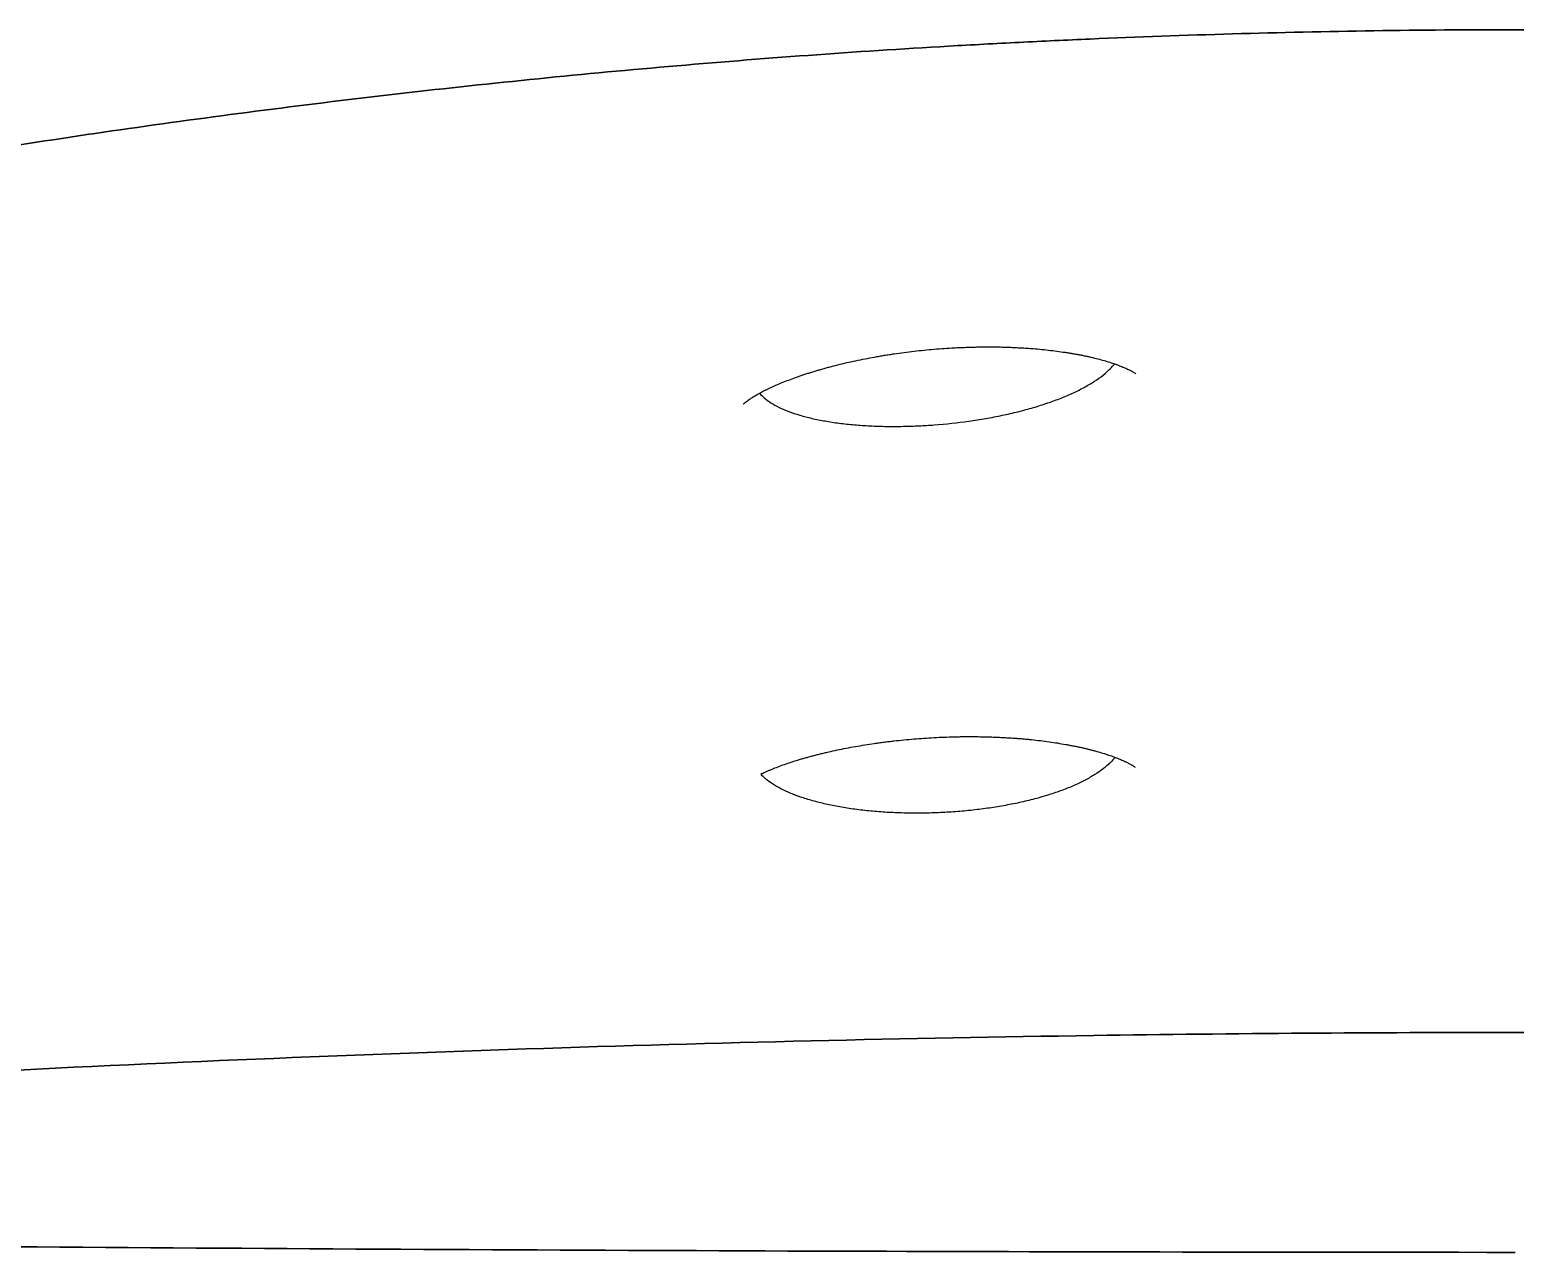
# Model space of a CAD drawing. Header units: millimetres. Extents: x 0 to 1874, y -1076 to 718.
# Drawn here: x 259 to 407, y -503.7 to -381.9 of the extents above; entities that cross this region are included whole.
import ezdxf

# ---------------------------------------------------------------- set-up
doc = ezdxf.new("R2010")
doc.units = ezdxf.units.MM
doc.layers.add('Blocks', color=7, linetype='Continuous')
doc.layers.add('Blocks$Inner', color=7, linetype='Continuous', lineweight=25, true_color=0x007f00)
doc.layers.add('Blocks$Outline', color=7, linetype='Continuous', lineweight=35, true_color=0xff3f3f)

# ---------------------------------------------------------------- blocks, each defined once
blk = doc.blocks.new('Balcony Lounge Chair Top')
at = {"layer": 'Blocks$Inner'}
for points, knots in [([(410.14, 300.39), (405.42, 300.39), (400.73, 300.35), (391.36, 300.22), (386.67, 300.11), (377.26, 299.84), (372.52, 299.67), (365.43, 299.36), (363.07, 299.25), (359.54, 299.07), (358.37, 299.01), (356.02, 298.88), (354.86, 298.82), (344.34, 298.21), (335.03, 297.53), (316.53, 295.92), (307.35, 294.99), (289.14, 292.88), (280.11, 291.71), (262.25, 289.14), (253.42, 287.73), (235.97, 284.72), (227.35, 283.11), (210.35, 279.71), (201.96, 277.91), (193.7, 276.02)], [3.4807992, 3.4807992, 3.4807992, 3.4807992, 3.5120254, 3.5120254, 3.5432516, 3.5432516, 3.5744778, 3.5744778, 3.590091, 3.590091, 3.5978975, 3.5978975, 3.6057041, 3.6057041, 3.6682194, 3.6682194, 3.7307346, 3.7307346, 3.79325, 3.79325, 3.8557653, 3.8557653, 3.9182807, 3.9182807, 3.9807961, 3.9807961, 3.9807961, 3.9807961]), ([(334.85, 264.19), (334.91, 264.22), (334.98, 264.26), (335.04, 264.29), (335.12, 264.33), (335.2, 264.37), (335.36, 264.46), (335.44, 264.5), (335.53, 264.54), (335.61, 264.58), (335.7, 264.62), (335.88, 264.71), (335.97, 264.75), (336.06, 264.79), (336.15, 264.84), (336.25, 264.88), (336.44, 264.97), (336.54, 265.01), (336.64, 265.05), (336.84, 265.14), (337.05, 265.22), (337.26, 265.31), (337.48, 265.4), (337.7, 265.48), (338.15, 265.65), (338.39, 265.74), (338.63, 265.82), (338.75, 265.87), (338.87, 265.91), (339.12, 265.99), (339.25, 266.03), (339.37, 266.08), (339.5, 266.12), (339.63, 266.16), (339.89, 266.24), (340.02, 266.28), (340.15, 266.32), (340.29, 266.36), (340.42, 266.4), (340.69, 266.48), (340.83, 266.52), (340.96, 266.56), (341.1, 266.6), (341.24, 266.64), (341.52, 266.72), (341.66, 266.76), (341.8, 266.79), (342.08, 266.87), (342.36, 266.94), (342.94, 267.09), (343.24, 267.16), (343.54, 267.23), (343.83, 267.29), (344.14, 267.36), (344.75, 267.49), (345.05, 267.55), (345.37, 267.61), (345.68, 267.68), (346, 267.74), (346.31, 267.79), (346.47, 267.82), (346.63, 267.85), (346.96, 267.9), (347.12, 267.93), (347.28, 267.96), (347.44, 267.98), (347.61, 268.01), (347.93, 268.06), (348.1, 268.09), (348.26, 268.11), (348.59, 268.16), (348.92, 268.2), (349.25, 268.25), (349.58, 268.29), (349.91, 268.33), (350.24, 268.37), (350.57, 268.41), (350.91, 268.44), (351.24, 268.48), (351.57, 268.51), (351.91, 268.54), (352.24, 268.57), (352.58, 268.6), (352.91, 268.62), (353.25, 268.65), (353.58, 268.67), (353.92, 268.69), (354.26, 268.71), (354.42, 268.72), (354.59, 268.73), (354.93, 268.74), (355.1, 268.75), (355.27, 268.75), (355.47, 268.76), (355.67, 268.77), (356.08, 268.78), (356.28, 268.79), (356.48, 268.79), (356.68, 268.79), (356.88, 268.8), (357.27, 268.8), (357.47, 268.8), (357.66, 268.8)], [17.685308, 17.685308, 17.685308, 17.685308, 18.114987, 18.114987, 18.114987, 18.614036, 18.614036, 19.116572, 19.116572, 19.116572, 19.615314, 19.615314, 20.115398, 20.115398, 20.115398, 20.613976, 20.613976, 21.113292, 21.113292, 21.113292, 22.112031, 22.112031, 22.112031, 23.11397, 23.11397, 24.118187, 24.118187, 24.118187, 24.622955, 24.622955, 25.128725, 25.128725, 25.128725, 25.636483, 25.636483, 26.146499, 26.146499, 26.146499, 26.651538, 26.651538, 27.158636, 27.158636, 27.158636, 27.662367, 27.662367, 28.166834, 28.166834, 28.166834, 29.171874, 29.171874, 30.177946, 30.177946, 30.177946, 31.184785, 31.184785, 32.192294, 32.192294, 32.192294, 33.204689, 33.204689, 33.204689, 33.713318, 33.713318, 34.222744, 34.222744, 34.222744, 34.731788, 34.731788, 35.241464, 35.241464, 35.241464, 36.254838, 36.254838, 36.254838, 37.264529, 37.264529, 37.264529, 38.272229, 38.272229, 38.272229, 39.279614, 39.279614, 39.279614, 40.288369, 40.288369, 40.288369, 41.300214, 41.300214, 41.300214, 41.808748, 41.808748, 42.316861, 42.316861, 42.316861, 42.92999, 42.92999, 43.542349, 43.542349, 43.542349, 44.153209, 44.153209, 44.739668, 44.739668, 44.739668, 44.739668]), ([(357.66, 268.8), (357.86, 268.8), (358.06, 268.8), (358.46, 268.79), (358.66, 268.79), (358.86, 268.79), (359.06, 268.78), (359.25, 268.78), (359.64, 268.77), (359.84, 268.76), (360.03, 268.75), (360.18, 268.74), (360.34, 268.74), (360.65, 268.72), (360.81, 268.71), (360.97, 268.71), (361.12, 268.7), (361.27, 268.69), (361.58, 268.67), (361.73, 268.66), (361.88, 268.64), (362.18, 268.62), (362.48, 268.6), (363.06, 268.54), (363.35, 268.51), (363.64, 268.48), (363.92, 268.45), (364.2, 268.41), (364.75, 268.34), (365.02, 268.3), (365.29, 268.26), (365.42, 268.24), (365.55, 268.22), (365.81, 268.18), (365.95, 268.16), (366.07, 268.14), (366.2, 268.11), (366.33, 268.09), (366.58, 268.04), (366.71, 268.02), (366.83, 268), (366.95, 267.97), (367.07, 267.95), (367.31, 267.9), (367.44, 267.87), (367.55, 267.85), (367.67, 267.82), (367.78, 267.8), (368.01, 267.74), (368.12, 267.72), (368.23, 267.69), (368.45, 267.64), (368.66, 267.58), (368.87, 267.52), (369.07, 267.47), (369.27, 267.41), (369.46, 267.36), (369.65, 267.3), (369.83, 267.24), (370, 267.18), (370.08, 267.16), (370.15, 267.13), (370.23, 267.11)], [44.739668, 44.739668, 44.739668, 44.739668, 45.361536, 45.361536, 45.982797, 45.982797, 45.982797, 46.594121, 46.594121, 47.20396, 47.20396, 47.20396, 47.705617, 47.705617, 48.205941, 48.205941, 48.205941, 48.703885, 48.703885, 49.201176, 49.201176, 49.201176, 50.190629, 50.190629, 51.178485, 51.178485, 51.178485, 52.164708, 52.164708, 53.149077, 53.149077, 53.149077, 53.642966, 53.642966, 54.135857, 54.135857, 54.135857, 54.632178, 54.632178, 55.125908, 55.125908, 55.125908, 55.624659, 55.624659, 56.120636, 56.120636, 56.120636, 56.614719, 56.614719, 57.107619, 57.107619, 57.107619, 58.088777, 58.088777, 58.088777, 59.06581, 59.06581, 59.06581, 60.040531, 60.040531, 60.040531, 60.467604, 60.467604, 60.467604, 60.467604]), ([(352.26, 261.03), (353.42, 261.12), (354.57, 261.25), (356.28, 261.49), (356.84, 261.58), (357.95, 261.77), (358.49, 261.87), (359.56, 262.1), (360.09, 262.22), (360.87, 262.41), (361.12, 262.48), (361.63, 262.62), (361.88, 262.69), (362.62, 262.9), (363.1, 263.06), (364.02, 263.37), (364.46, 263.53), (365.31, 263.87), (365.73, 264.05), (366.51, 264.41), (366.89, 264.6), (367.59, 264.99), (367.92, 265.18), (368.53, 265.58), (368.81, 265.78), (369.34, 266.2), (369.58, 266.41), (369.95, 266.79), (370.09, 266.95), (370.23, 267.11)], [4.1092751, 4.1092751, 4.1092751, 4.1092751, 4.1717751, 4.1717751, 4.2030251, 4.2030251, 4.2342751, 4.2342751, 4.2655251, 4.2655251, 4.2811501, 4.2811501, 4.2967751, 4.2967751, 4.3280251, 4.3280251, 4.3592751, 4.3592751, 4.3905251, 4.3905251, 4.4217751, 4.4217751, 4.4530251, 4.4530251, 4.4842751, 4.4842751, 4.5155251, 4.5155251, 4.5386228, 4.5386228, 4.5386228, 4.5386228]), ([(370.23, 267.11), (370.32, 267.08), (370.41, 267.04), (370.5, 267.01), (370.58, 266.98), (370.65, 266.95), (370.8, 266.9), (370.87, 266.87), (370.94, 266.84), (371.01, 266.81), (371.08, 266.78), (371.21, 266.73), (371.27, 266.7), (371.33, 266.67), (371.39, 266.65), (371.45, 266.62), (371.56, 266.57), (371.61, 266.54), (371.66, 266.52), (371.71, 266.49), (371.76, 266.47), (371.85, 266.42), (371.89, 266.4), (371.93, 266.38), (371.97, 266.35), (372.01, 266.33), (372.05, 266.31), (372.08, 266.29), (372.11, 266.27), (372.13, 266.26), (372.19, 266.22), (372.23, 266.2), (372.27, 266.17), (372.3, 266.15), (372.32, 266.13), (372.33, 266.13), (372.33, 266.12), (372.34, 266.12), (372.34, 266.12)], [60.467604, 60.467604, 60.467604, 60.467604, 61.014837, 61.014837, 61.014837, 61.503314, 61.503314, 61.990655, 61.990655, 61.990655, 62.48224, 62.48224, 62.970404, 62.970404, 62.970404, 63.464454, 63.464454, 63.955283, 63.955283, 63.955283, 64.445443, 64.445443, 64.935263, 64.935263, 64.935263, 65.482507, 65.482507, 65.482507, 65.913914, 65.913914, 65.913914, 66.896776, 66.896776, 66.896776, 67.889288, 67.889288, 67.889288, 68.343282, 68.343282, 68.343282, 68.343282]), ([(333.26, 263.12), (333.26, 263.12), (333.27, 263.13), (333.27, 263.13), (333.27, 263.13), (333.28, 263.14), (333.3, 263.16), (333.32, 263.17), (333.33, 263.19), (333.35, 263.2), (333.36, 263.22), (333.41, 263.25), (333.43, 263.27), (333.46, 263.29), (333.51, 263.34), (333.58, 263.39), (333.65, 263.44), (333.68, 263.46), (333.7, 263.48), (333.73, 263.5), (333.78, 263.54), (333.84, 263.58), (333.91, 263.62), (333.96, 263.66), (334.01, 263.69), (334.11, 263.76), (334.17, 263.79), (334.23, 263.83), (334.29, 263.86), (334.35, 263.9), (334.47, 263.98), (334.54, 264.01), (334.6, 264.05), (334.67, 264.09), (334.74, 264.13), (334.83, 264.18), (334.84, 264.18), (334.85, 264.19)], [10.58243, 10.58243, 10.58243, 10.58243, 11.098729, 11.098729, 11.098729, 11.607983, 11.607983, 12.114713, 12.114713, 12.114713, 12.617277, 12.617277, 13.118174, 13.118174, 13.118174, 14.114996, 14.114996, 14.114996, 14.42285, 14.42285, 14.42285, 15.109586, 15.109586, 15.109586, 15.60776, 15.60776, 16.10626, 16.10626, 16.10626, 16.606511, 16.606511, 17.10791, 17.10791, 17.10791, 17.610726, 17.610726, 17.685308, 17.685308, 17.685308, 17.685308]), ([(334.85, 264.19), (334.98, 264.03), (335.14, 263.88), (335.51, 263.56), (335.74, 263.39), (336.24, 263.08), (336.51, 262.92), (337.11, 262.64), (337.42, 262.5), (338.11, 262.24), (338.47, 262.12), (339.05, 261.94), (339.25, 261.89), (339.66, 261.78), (339.86, 261.73), (340.49, 261.59), (340.93, 261.5), (341.61, 261.38), (341.84, 261.34), (342.31, 261.27), (342.55, 261.23), (343.04, 261.17), (343.29, 261.14), (343.79, 261.09), (344.05, 261.06), (344.82, 261), (345.34, 260.96), (346.41, 260.91), (346.95, 260.89), (347.78, 260.88), (348.06, 260.88), (348.61, 260.88), (348.9, 260.88), (349.18, 260.89)], [0.6295038, 0.6295038, 0.6295038, 0.6295038, 0.65625, 0.65625, 0.6875, 0.6875, 0.71875, 0.71875, 0.75, 0.75, 0.78125, 0.78125, 0.796875, 0.796875, 0.8125, 0.8125, 0.84375, 0.84375, 0.859375, 0.859375, 0.875, 0.875, 0.890625, 0.890625, 0.90625, 0.90625, 0.9375, 0.9375, 0.96875, 0.96875, 0.984375, 0.984375, 1, 1, 1, 1]), ([(349.18, 260.89), (349.43, 260.89), (349.7, 260.9), (350.21, 260.92), (350.47, 260.93), (351.23, 260.96), (351.75, 260.99), (352.26, 261.03)], [1, 1, 1, 1, 1.779984, 1.779984, 2.559969, 2.559969, 4.109275, 4.109275, 4.109275, 4.109275]), ([(334.97, 226.25), (335.03, 226.28), (335.1, 226.32), (335.25, 226.38), (335.33, 226.42), (335.42, 226.46), (335.5, 226.5), (335.59, 226.54), (335.77, 226.61), (335.86, 226.65), (335.96, 226.69), (336.14, 226.77), (336.34, 226.85), (336.74, 227), (336.95, 227.08), (337.17, 227.16), (337.38, 227.24), (337.61, 227.31), (338.07, 227.47), (338.3, 227.54), (338.54, 227.62), (338.67, 227.66), (338.79, 227.69), (339.04, 227.77), (339.17, 227.8), (339.29, 227.84), (339.42, 227.88), (339.55, 227.91), (339.81, 227.99), (339.95, 228.02), (340.08, 228.06), (340.21, 228.09), (340.35, 228.13), (340.62, 228.2), (340.76, 228.24), (340.9, 228.27), (341.03, 228.3), (341.17, 228.34), (341.45, 228.4), (341.59, 228.44), (341.74, 228.47), (342.02, 228.53), (342.31, 228.6), (342.89, 228.72), (343.19, 228.78), (343.49, 228.84), (343.79, 228.9), (344.09, 228.95), (344.71, 229.06), (345.02, 229.11), (345.33, 229.16), (345.64, 229.21), (345.96, 229.26), (346.28, 229.31), (346.44, 229.33), (346.6, 229.36), (346.93, 229.4), (347.09, 229.42), (347.25, 229.44), (347.42, 229.46), (347.58, 229.48), (347.91, 229.52), (348.07, 229.54), (348.24, 229.56), (348.57, 229.6), (348.9, 229.63), (349.23, 229.67), (349.56, 229.7), (349.9, 229.73), (350.23, 229.76), (350.56, 229.78), (350.89, 229.81), (351.23, 229.83), (351.9, 229.88), (352.57, 229.91), (353.24, 229.94), (353.57, 229.95), (353.92, 229.96), (354.25, 229.97), (354.42, 229.97), (354.59, 229.98), (354.92, 229.98), (355.09, 229.99), (355.26, 229.99), (355.47, 229.99), (355.67, 229.99), (356.08, 229.99), (356.29, 229.99), (356.49, 229.99), (356.69, 229.98), (356.9, 229.98), (357.3, 229.97), (357.5, 229.97), (357.69, 229.96)], [2.361736, 2.361736, 2.361736, 2.361736, 2.768686, 2.768686, 3.268486, 3.268486, 3.268486, 3.764527, 3.764527, 4.261954, 4.261954, 4.261954, 5.253822, 5.253822, 6.248432, 6.248432, 6.248432, 7.245481, 7.245481, 8.244987, 8.244987, 8.244987, 8.747453, 8.747453, 9.250975, 9.250975, 9.250975, 9.756519, 9.756519, 10.264368, 10.264368, 10.264368, 10.768495, 10.768495, 11.274724, 11.274724, 11.274724, 11.777627, 11.777627, 12.281314, 12.281314, 12.281314, 13.284916, 13.284916, 14.289734, 14.289734, 14.289734, 15.295493, 15.295493, 16.302092, 16.302092, 16.302092, 17.313753, 17.313753, 17.313753, 17.822083, 17.822083, 18.33124, 18.33124, 18.33124, 18.839975, 18.839975, 19.349369, 19.349369, 19.349369, 20.362283, 20.362283, 20.362283, 21.371632, 21.371632, 21.371632, 22.379093, 22.379093, 22.379093, 24.395543, 24.395543, 24.395543, 25.407345, 25.407345, 25.407345, 25.915863, 25.915863, 26.423965, 26.423965, 26.423965, 27.045439, 27.045439, 27.666142, 27.666142, 27.666142, 28.285274, 28.285274, 28.889709, 28.889709, 28.889709, 28.889709]), ([(357.69, 229.96), (357.89, 229.96), (358.1, 229.95), (358.5, 229.93), (358.7, 229.92), (358.9, 229.91), (359.1, 229.9), (359.3, 229.89), (359.69, 229.87), (359.89, 229.86), (360.08, 229.84), (360.24, 229.83), (360.4, 229.82), (360.71, 229.8), (360.87, 229.79), (361.02, 229.77), (361.18, 229.76), (361.33, 229.74), (361.64, 229.72), (361.79, 229.7), (361.94, 229.69), (362.24, 229.65), (362.54, 229.62), (362.83, 229.59), (363.12, 229.55), (363.41, 229.51), (363.7, 229.47), (363.98, 229.43), (364.26, 229.39), (364.54, 229.35), (364.81, 229.3), (365.08, 229.26), (365.35, 229.21), (365.48, 229.19), (365.61, 229.16), (365.88, 229.11), (366.01, 229.09), (366.13, 229.06), (366.26, 229.04), (366.39, 229.01), (366.64, 228.96), (366.76, 228.93), (366.88, 228.91), (367.01, 228.88), (367.13, 228.85), (367.37, 228.79), (367.49, 228.77), (367.6, 228.74), (367.72, 228.71), (367.83, 228.68), (368.06, 228.62), (368.17, 228.59), (368.28, 228.56), (368.5, 228.5), (368.71, 228.44), (368.91, 228.38), (369.11, 228.32), (369.31, 228.26), (369.49, 228.2), (369.68, 228.14), (369.86, 228.08), (370.03, 228.01), (370.11, 227.98), (370.2, 227.95), (370.28, 227.92)], [28.889709, 28.889709, 28.889709, 28.889709, 29.515033, 29.515033, 30.139605, 30.139605, 30.139605, 30.759165, 30.759165, 31.377209, 31.377209, 31.377209, 31.882401, 31.882401, 32.386237, 32.386237, 32.386237, 32.887637, 32.887637, 33.388356, 33.388356, 33.388356, 34.385395, 34.385395, 34.385395, 35.378961, 35.378961, 35.378961, 36.370693, 36.370693, 36.370693, 37.362215, 37.362215, 37.362215, 37.859172, 37.859172, 38.355081, 38.355081, 38.355081, 38.854389, 38.854389, 39.351052, 39.351052, 39.351052, 39.852244, 39.852244, 40.350603, 40.350603, 40.350603, 40.84701, 40.84701, 41.342174, 41.342174, 41.342174, 42.32769, 42.32769, 42.32769, 43.30886, 43.30886, 43.30886, 44.287509, 44.287509, 44.287509, 44.769898, 44.769898, 44.769898, 44.769898]), ([(370.28, 227.92), (370.14, 227.75), (369.99, 227.58), (369.71, 227.31), (369.6, 227.21), (369.36, 227), (369.24, 226.9), (368.85, 226.6), (368.57, 226.41), (367.96, 226.02), (367.64, 225.84), (366.95, 225.47), (366.58, 225.3), (365.8, 224.95), (365.4, 224.79), (364.55, 224.48), (364.11, 224.33), (363.2, 224.04), (362.73, 223.9), (361.76, 223.65), (361.25, 223.53), (360.22, 223.3), (359.7, 223.2), (358.64, 223.01), (358.1, 222.92), (357, 222.77), (356.45, 222.7), (355.32, 222.58), (354.74, 222.53), (353.6, 222.45), (353.02, 222.42), (352.45, 222.4)], [0.5685884, 0.5685884, 0.5685884, 0.5685884, 0.59375, 0.59375, 0.609375, 0.609375, 0.625, 0.625, 0.65625, 0.65625, 0.6875, 0.6875, 0.71875, 0.71875, 0.75, 0.75, 0.78125, 0.78125, 0.8125, 0.8125, 0.84375, 0.84375, 0.875, 0.875, 0.90625, 0.90625, 0.9375, 0.9375, 0.96875, 0.96875, 1, 1, 1, 1]), ([(370.28, 227.92), (370.36, 227.89), (370.44, 227.86), (370.52, 227.83), (370.59, 227.8), (370.67, 227.77), (370.81, 227.71), (370.88, 227.68), (370.95, 227.65), (371.02, 227.62), (371.08, 227.59), (371.21, 227.53), (371.27, 227.5), (371.33, 227.48), (371.39, 227.45), (371.44, 227.42), (371.55, 227.37), (371.61, 227.34), (371.65, 227.32), (371.7, 227.29), (371.74, 227.27), (371.83, 227.22), (371.87, 227.19), (371.91, 227.17), (371.93, 227.16), (371.94, 227.15), (371.96, 227.14), (372.01, 227.11), (372.06, 227.08), (372.1, 227.05), (372.15, 227.02), (372.19, 226.99), (372.22, 226.97), (372.25, 226.95), (372.27, 226.93), (372.27, 226.93), (372.28, 226.93), (372.28, 226.93), (372.28, 226.93)], [44.769898, 44.769898, 44.769898, 44.769898, 45.265554, 45.265554, 45.265554, 45.75584, 45.75584, 46.244948, 46.244948, 46.244948, 46.738272, 46.738272, 47.228155, 47.228155, 47.228155, 47.723124, 47.723124, 48.214865, 48.214865, 48.214865, 48.70594, 48.70594, 49.196685, 49.196685, 49.196685, 49.42253, 49.42253, 49.42253, 50.177651, 50.177651, 50.177651, 51.163296, 51.163296, 51.163296, 52.1591, 52.1591, 52.1591, 52.449767, 52.449767, 52.449767, 52.449767]), ([(349, 222.38), (348.44, 222.4), (347.88, 222.42), (346.79, 222.49), (346.25, 222.54), (345.2, 222.64), (344.68, 222.71), (343.91, 222.81), (343.66, 222.85), (343.16, 222.93), (342.92, 222.97), (342.43, 223.06), (342.19, 223.11), (341.73, 223.2), (341.5, 223.25), (340.83, 223.41), (340.39, 223.52), (339.56, 223.76), (339.16, 223.89), (338.69, 224.05), (338.59, 224.09), (338.41, 224.16), (338.32, 224.19), (338.05, 224.3), (337.87, 224.37), (337.37, 224.59), (337.05, 224.75), (336.47, 225.07), (336.2, 225.23), (335.71, 225.57), (335.48, 225.75), (335.17, 226.04), (335.07, 226.15), (334.97, 226.25)], [2, 2, 2, 2, 2.03125, 2.03125, 2.0625, 2.0625, 2.09375, 2.09375, 2.109375, 2.109375, 2.125, 2.125, 2.1406266, 2.1406266, 2.1562531, 2.1562531, 2.1875063, 2.1875063, 2.2187594, 2.2187594, 2.2265727, 2.2265727, 2.234386, 2.234386, 2.2500126, 2.2500126, 2.2812594, 2.2812594, 2.3125063, 2.3125063, 2.3437532, 2.3437532, 2.3617358, 2.3617358, 2.3617358, 2.3617358]), ([(352.45, 222.4), (351.87, 222.37), (351.29, 222.36), (350.14, 222.36), (349.57, 222.36), (349, 222.38)], [1, 1, 1, 1, 1.5, 1.5, 2, 2, 2, 2]), ([(193.47, 192.65), (214.08, 194.14), (234.07, 195.38), (273.32, 197.43), (292.56, 198.25), (330.62, 199.51), (349.43, 199.95), (382.18, 200.42), (396.16, 200.52), (410.14, 200.52)], [0, 0, 0, 0, 0.125, 0.125, 0.25, 0.25, 0.375, 0.375, 0.4686325, 0.4686325, 0.4686325, 0.4686325]), ([(410.14, 200.52), (424.12, 200.52), (438.09, 200.42), (470.84, 199.95), (489.65, 199.51), (527.71, 198.25), (546.96, 197.43), (586.2, 195.38), (606.2, 194.14), (626.81, 192.65)], [0.4686388, 0.4686388, 0.4686388, 0.4686388, 0.5622714, 0.5622714, 0.6872714, 0.6872714, 0.8122714, 0.8122714, 0.9372714, 0.9372714, 0.9372714, 0.9372714]), ([(410.14, 178.62), (379.57, 178.64), (358.6, 178.68), (289.3, 178.93), (241, 179.27), (191.61, 179.8), (190.42, 179.81), (188.05, 179.83), (186.86, 179.84), (184.49, 179.84), (183.3, 179.85), (179.64, 179.85), (177.19, 179.85), (172.27, 179.85), (169.81, 179.85), (164.89, 179.85), (162.43, 179.85), (159.97, 179.85)], [0.4808458, 0.4808458, 0.4808458, 0.4808458, 0.6065443, 0.6065443, 0.8962497, 0.8962497, 0.9033419, 0.9033419, 0.9104341, 0.9104341, 0.9175264, 0.9175264, 0.9322481, 0.9322481, 0.9469699, 0.9469699, 0.9616916, 0.9616916, 0.9616916, 0.9616916])]:
    blk.add_open_spline(points, degree=3, knots=knots, dxfattribs=at)
at = {"layer": 'Blocks$Outline'}
for points, knots in [([(676.45, 272.51), (676.45, 272.63), (676.45, 272.76), (676.45, 272.88), (669.12, 272.88), (661.79, 272.88), (654.45, 272.88), (653.22, 272.88), (652, 272.9), (649.59, 272.97), (648.39, 273.02), (646.02, 273.16), (644.84, 273.25), (642.5, 273.45), (641.34, 273.56), (639.03, 273.83), (637.89, 273.98), (635.6, 274.3), (634.46, 274.48), (632.2, 274.87), (631.07, 275.08), (628.82, 275.53), (627.7, 275.77), (626.57, 276.02), (618.31, 277.91), (609.93, 279.71), (592.93, 283.11), (584.31, 284.72), (566.86, 287.73), (558.02, 289.14), (540.17, 291.71), (531.14, 292.88), (512.93, 294.99), (503.75, 295.92), (485.25, 297.53), (475.94, 298.21), (465.42, 298.82), (464.25, 298.88), (461.91, 299.01), (460.74, 299.07), (457.21, 299.25), (454.85, 299.36), (447.76, 299.67), (443.02, 299.84), (433.61, 300.11), (428.92, 300.22), (419.54, 300.35), (414.85, 300.39), (410.14, 300.39), (405.42, 300.39), (400.73, 300.35), (391.36, 300.22), (386.67, 300.11), (377.26, 299.84), (372.52, 299.67), (365.43, 299.36), (363.07, 299.25), (359.54, 299.07), (358.37, 299.01), (356.02, 298.88), (354.86, 298.82), (344.34, 298.21), (335.03, 297.53), (316.53, 295.92), (307.35, 294.99), (289.14, 292.88), (280.11, 291.71), (262.25, 289.14), (253.42, 287.73), (235.97, 284.72), (227.35, 283.11), (210.35, 279.71), (201.96, 277.91), (193.7, 276.02), (192.58, 275.77), (191.46, 275.53), (189.21, 275.08), (188.08, 274.87), (185.81, 274.48), (184.68, 274.3), (182.39, 273.98), (181.24, 273.83), (178.93, 273.56), (177.77, 273.45), (175.44, 273.25), (174.26, 273.16), (171.89, 273.02), (170.69, 272.97), (168.28, 272.9), (167.06, 272.88), (165.82, 272.88), (158.49, 272.88), (151.16, 272.88), (143.83, 272.88)], [0.057769, 0.057769, 0.057769, 0.057769, 1.057736, 1.057736, 1.057736, 2.057701, 2.057701, 2.057701, 2.182701, 2.182701, 2.307701, 2.307701, 2.432701, 2.432701, 2.557701, 2.557701, 2.682701, 2.682701, 2.807701, 2.807701, 2.932701, 2.932701, 3.057701, 3.057701, 3.057701, 3.120216, 3.120216, 3.182732, 3.182732, 3.245247, 3.245247, 3.307763, 3.307763, 3.370278, 3.370278, 3.432793, 3.432793, 3.4406, 3.4406, 3.448406, 3.448406, 3.464019, 3.464019, 3.495246, 3.495246, 3.526472, 3.526472, 3.557698, 3.557698, 3.557698, 3.588924, 3.588924, 3.62015, 3.62015, 3.651377, 3.651377, 3.66699, 3.66699, 3.674796, 3.674796, 3.682603, 3.682603, 3.745118, 3.745118, 3.807633, 3.807633, 3.870149, 3.870149, 3.932664, 3.932664, 3.995179, 3.995179, 4.057695, 4.057695, 4.057695, 4.182695, 4.182695, 4.307695, 4.307695, 4.432695, 4.432695, 4.557695, 4.557695, 4.682695, 4.682695, 4.807695, 4.807695, 4.932695, 4.932695, 5.057695, 5.057695, 5.057695, 6.05766, 6.05766, 6.05766, 6.05766]), ([(159.27, 179.18), (159.46, 183.3), (159.66, 187.41), (159.86, 191.53), (159.86, 191.53), (159.86, 191.53), (159.94, 191.53), (160.02, 191.53), (160.19, 191.53), (160.27, 191.53), (160.44, 191.53), (160.52, 191.53), (160.68, 191.53), (160.77, 191.53), (160.94, 191.53), (161.02, 191.53), (161.19, 191.53), (161.27, 191.53), (161.44, 191.53), (161.52, 191.53), (161.69, 191.53), (161.77, 191.53), (161.94, 191.53), (162.02, 191.53), (162.19, 191.53), (162.27, 191.53), (162.44, 191.53), (162.53, 191.53), (162.69, 191.53), (162.78, 191.53), (163.67, 191.53), (164.48, 191.54), (166.12, 191.55), (166.95, 191.55), (168.61, 191.57), (169.44, 191.59), (171.11, 191.62), (171.96, 191.63), (173.65, 191.67), (174.49, 191.7), (176.2, 191.75), (177.05, 191.78), (178.77, 191.84), (179.63, 191.87), (181.35, 191.94), (182.21, 191.98), (183.94, 192.07), (184.81, 192.11), (186.54, 192.2), (187.41, 192.25), (189.14, 192.36), (190.01, 192.41), (191.74, 192.53), (192.6, 192.59), (193.47, 192.65), (214.08, 194.14), (234.07, 195.38), (273.32, 197.43), (292.56, 198.25), (330.62, 199.51), (349.43, 199.95), (382.18, 200.42), (396.16, 200.52), (410.14, 200.52), (424.12, 200.52), (438.09, 200.42), (470.84, 199.95), (489.65, 199.51), (527.71, 198.25), (546.96, 197.43), (586.2, 195.38), (606.2, 194.14), (626.81, 192.65), (627.67, 192.59), (628.54, 192.53), (630.27, 192.41), (631.14, 192.36), (632.87, 192.25), (633.74, 192.2), (635.47, 192.11), (636.34, 192.07), (638.07, 191.98), (638.93, 191.94), (640.65, 191.87), (641.51, 191.84), (643.23, 191.78), (644.08, 191.75), (645.78, 191.7), (646.63, 191.67), (648.32, 191.63), (649.16, 191.62), (650.84, 191.59), (651.67, 191.57), (653.33, 191.55), (654.15, 191.55), (655.79, 191.54), (656.61, 191.53), (657.5, 191.53), (657.59, 191.53), (657.75, 191.53), (657.84, 191.53), (658, 191.53), (658.09, 191.53), (658.25, 191.53), (658.34, 191.53), (658.5, 191.53), (658.59, 191.53), (658.76, 191.53), (658.84, 191.53), (659.01, 191.53), (659.09, 191.53), (659.26, 191.53), (659.34, 191.53), (659.51, 191.53), (659.59, 191.53), (659.76, 191.53), (659.84, 191.53), (660.01, 191.53), (660.09, 191.53), (660.25, 191.53), (660.34, 191.53), (660.42, 191.53), (660.42, 191.53), (660.42, 191.53), (660.62, 187.41), (660.81, 183.3), (661.01, 179.18)], [-82.398501, -82.398501, -82.398501, -82.398501, -33.077072, -33.077072, -33.077072, -33.073795, -33.073795, -32.817784, -32.817784, -32.561774, -32.561774, -32.305763, -32.305763, -32.049753, -32.049753, -31.793742, -31.793742, -31.537732, -31.537732, -31.281721, -31.281721, -31.02571, -31.02571, -30.7697, -30.7697, -30.513689, -30.513689, -30.257679, -30.257679, -30.001668, -30.001668, -27.501529, -27.501529, -25.00139, -25.00139, -22.501251, -22.501251, -20.001112, -20.001112, -17.500973, -17.500973, -15.000834, -15.000834, -12.500695, -12.500695, -10.000556, -10.000556, -7.500417, -7.500417, -5.000278, -5.000278, -2.500139, -2.500139, 0, 0, 0, 0.125002, 0.125002, 0.250003, 0.250003, 0.375005, 0.375005, 0.468639, 0.468639, 0.468639, 0.562271, 0.562271, 0.687271, 0.687271, 0.812271, 0.812271, 0.937271, 0.937271, 0.937271, 3.43741, 3.43741, 5.937549, 5.937549, 8.437688, 8.437688, 10.937827, 10.937827, 13.437966, 13.437966, 15.938106, 15.938106, 18.438245, 18.438245, 20.938384, 20.938384, 23.438523, 23.438523, 25.938662, 25.938662, 28.438801, 28.438801, 30.93894, 30.93894, 31.19495, 31.19495, 31.450961, 31.450961, 31.706971, 31.706971, 31.962982, 31.962982, 32.218992, 32.218992, 32.475003, 32.475003, 32.731013, 32.731013, 32.987024, 32.987024, 33.243035, 33.243035, 33.499045, 33.499045, 33.755056, 33.755056, 34.011066, 34.011066, 34.014343, 34.014343, 34.014343, 83.335772, 83.335772, 83.335772, 83.335772]), ([(410.14, 178.62), (379.57, 178.64), (358.6, 178.68), (289.3, 178.93), (241, 179.27), (191.61, 179.8), (190.42, 179.81), (188.05, 179.83), (186.86, 179.84), (184.49, 179.84), (183.3, 179.85), (179.64, 179.85), (177.19, 179.85), (172.27, 179.85), (169.81, 179.85), (164.89, 179.85), (162.43, 179.85), (159.97, 179.85), (159.97, 179.44), (159.97, 179.04), (159.97, 178.63)], [-0.4808458, -0.4808458, -0.4808458, -0.4808458, -0.3551473, -0.3551473, -0.0654419, -0.0654419, -0.0583497, -0.0583497, -0.0512575, -0.0512575, -0.0441653, -0.0441653, -0.0294435, -0.0294435, -0.0147218, -0.0147218, 0, 0, 0, 0.0012442, 0.0012442, 0.0012442, 0.0012442])]:
    blk.add_open_spline(points, degree=3, knots=knots, dxfattribs=at)

msp = doc.modelspace()

# ---------------------------------------------------------------- block references
at = {"layer": 'Blocks'}
msp.add_blockref('Balcony Lounge Chair Top', (-3.12, -682.33), dxfattribs=at)

doc.saveas('drawing.dxf')
